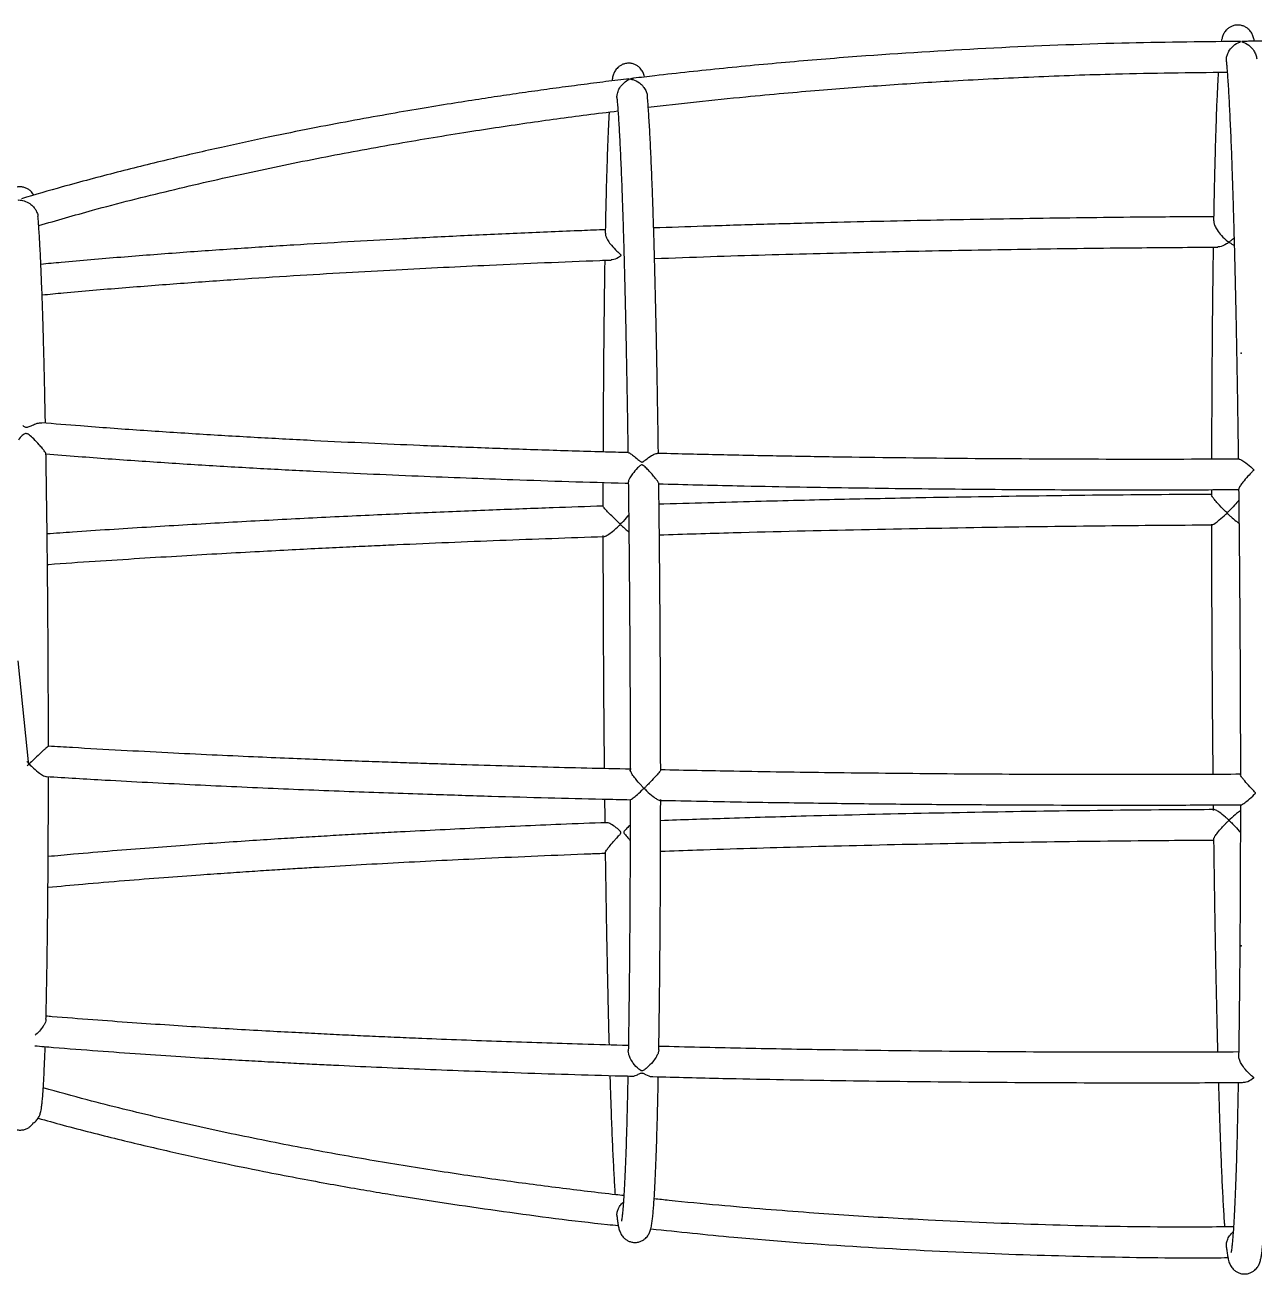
# Model space of a CAD drawing. Header units: centimetres. Extents: x -57 to 84, y -4 to 38.
# Drawn here: x -15.98 to 24.35, y -3.03 to 37.97 of the extents above; entities that cross this region are included whole.
import ezdxf

# ---------------------------------------------------------------- set-up
doc = ezdxf.new("R2010")
doc.units = ezdxf.units.CM
doc.header["$PDSIZE"] = -1

msp = doc.modelspace()

# ---------------------------------------------------------------- linework, layer by layer
at = {"color": 7, "linetype": 'Continuous', "lineweight": 25}
msp.add_line((22.952, 22.719), (22.952, 22.548), dxfattribs=at)
at = {"color": 7, "linetype": 'Continuous'}
msp.add_line((-16.218, 17.101), (-15.865, 13.675), dxfattribs=at)
at = {"color": 7, "linetype": 'Continuous', "lineweight": 25}
for points, knots in [([(24.36, 37.436), (24.352, 37.473), (24.341, 37.53), (24.315, 37.607), (24.289, 37.669), (24.257, 37.726), (24.213, 37.787), (24.152, 37.849), (24.07, 37.908), (23.966, 37.953), (23.845, 37.975), (23.719, 37.967), (23.606, 37.93), (23.515, 37.876), (23.447, 37.817), (23.398, 37.758), (23.362, 37.701), (23.335, 37.646), (23.313, 37.589), (23.293, 37.521), (23.28, 37.469), (23.273, 37.43), (23.272, 37.422)], [0, 0, 0, 0, 0.1403476, 0.2236729, 0.2754695, 0.3194048, 0.3568737, 0.3906402, 0.4228526, 0.45472, 0.4866188, 0.520823, 0.5530519, 0.5841764, 0.6154291, 0.6483717, 0.6852694, 0.7292968, 0.7851283, 0.8608028, 0.9742152, 1, 1, 1, 1]), ([(23.811, 37.43), (22.543, 37.417), (19.875, 37.389), (15.808, 37.228), (12.228, 37.01), (9.271, 36.773), (6.962, 36.556), (5.202, 36.367), (4.218, 36.25), (3.984, 36.223)], [0, 0, 0, 0, 0.191408, 0.402801, 0.61435, 0.732799, 0.850571, 0.964397, 1, 1, 1, 1]), ([(23.441, 36.765), (23.439, 36.806), (23.437, 36.885), (23.474, 37.019), (23.55, 37.165), (23.686, 37.315), (23.813, 37.386), (23.889, 37.413), (23.901, 37.417), (23.906, 37.42), (23.908, 37.422), (23.906, 37.424), (23.889, 37.429), (23.855, 37.435), (23.825, 37.43), (23.811, 37.428)], [0, 0, 0, 0, 0.108833, 0.213521, 0.356333, 0.550997, 0.811555, 0.838577, 0.853889, 0.862948, 0.869127, 0.875333, 0.888254, 0.944845, 1, 1, 1, 1]), ([(24.035, 37.425), (24.014, 37.429), (23.988, 37.434), (23.959, 37.428), (23.949, 37.425), (23.945, 37.423), (23.944, 37.422), (23.947, 37.419), (23.969, 37.412), (24.067, 37.38), (24.204, 37.296), (24.339, 37.142), (24.406, 37.002), (24.436, 36.905), (24.435, 36.862), (24.435, 36.86)], [0, 0, 0, 0, 0.0863218, 0.1119635, 0.126554, 0.1352604, 0.1417465, 0.1482331, 0.165192, 0.2419569, 0.5391321, 0.7247083, 0.8727896, 0.9940839, 1, 1, 1, 1]), ([(43.865, 36.438), (43.64, 36.463), (42.872, 36.548), (41.555, 36.676), (39.765, 36.836), (37.792, 36.989), (35.612, 37.132), (33.368, 37.25), (31.085, 37.34), (28.794, 37.404), (26.502, 37.433), (24.916, 37.448), (24.093, 37.435), (24.034, 37.434)], [0, 0, 0, 0, 0.03425, 0.116706, 0.199957, 0.305645, 0.41567, 0.529791, 0.645107, 0.760518, 0.875872, 0.991086, 1, 1, 1, 1]), ([(4.352, 36.266), (4.352, 36.269), (4.346, 36.296), (4.332, 36.338), (4.307, 36.402), (4.277, 36.46), (4.236, 36.52), (4.179, 36.583), (4.101, 36.643), (4.002, 36.692), (3.882, 36.72), (3.755, 36.718), (3.638, 36.685), (3.543, 36.634), (3.471, 36.575), (3.418, 36.516), (3.381, 36.459), (3.352, 36.404), (3.33, 36.348), (3.31, 36.285), (3.294, 36.219), (3.285, 36.164), (3.28, 36.137)], [0, 0, 0, 0, 0.013013, 0.109933, 0.171744, 0.219736, 0.260584, 0.297116, 0.331785, 0.366036, 0.400332, 0.437666, 0.472647, 0.506091, 0.539294, 0.573772, 0.611734, 0.656328, 0.712083, 0.786436, 0.894733, 1, 1, 1, 1]), ([(23.44, 36.765), (23.444, 36.727), (23.453, 36.625), (23.469, 36.427), (23.487, 36.174), (23.505, 35.888), (23.523, 35.573), (23.541, 35.228), (23.559, 34.854), (23.577, 34.452), (23.595, 34.023), (23.612, 33.567), (23.629, 33.085), (23.646, 32.579), (23.662, 32.048), (23.679, 31.495), (23.694, 30.919), (23.71, 30.321), (23.724, 29.704), (23.739, 29.066), (23.753, 28.411), (23.766, 27.738), (23.779, 27.048), (23.791, 26.344), (23.803, 25.625), (23.814, 24.894), (23.823, 24.259), (23.828, 23.865), (23.83, 23.722)], [0, 0, 0, 0, 0.023853, 0.062477, 0.101528, 0.140844, 0.180331, 0.219933, 0.259615, 0.299353, 0.339132, 0.378942, 0.418776, 0.458628, 0.498495, 0.538373, 0.57826, 0.618155, 0.658056, 0.697962, 0.737872, 0.777786, 0.817703, 0.857623, 0.897545, 0.937469, 0.977394, 1, 1, 1, 1]), ([(3.761, 36.196), (3.503, 36.164), (2.968, 36.099), (2.162, 35.995), (1.348, 35.886), (0.537, 35.773), (-0.274, 35.655), (-1.122, 35.527), (-2.032, 35.385), (-3.04, 35.219), (-4.143, 35.029), (-5.336, 34.813), (-6.616, 34.569), (-8.027, 34.284), (-9.567, 33.952), (-11.235, 33.568), (-12.974, 33.137), (-14.605, 32.705), (-15.65, 32.399), (-16.097, 32.269)], [0, 0, 0, 0, 0.038539, 0.079745, 0.12025, 0.160053, 0.201043, 0.241467, 0.286957, 0.337396, 0.392644, 0.452541, 0.516902, 0.585514, 0.665606, 0.750177, 0.838806, 0.931017, 1, 1, 1, 1]), ([(3.45, 35.546), (3.447, 35.563), (3.439, 35.618), (3.457, 35.731), (3.513, 35.884), (3.63, 36.05), (3.751, 36.139), (3.83, 36.18), (3.852, 36.189), (3.856, 36.194), (3.853, 36.196), (3.829, 36.199), (3.795, 36.203), (3.769, 36.194), (3.762, 36.191)], [0, 0, 0, 0, 0.049674, 0.159934, 0.307882, 0.509016, 0.779947, 0.81769, 0.855592, 0.862971, 0.870392, 0.887673, 0.968006, 1, 1, 1, 1]), ([(3.984, 36.223), (3.97, 36.221), (3.947, 36.217), (3.916, 36.209), (3.895, 36.203), (3.89, 36.198), (3.893, 36.196), (3.916, 36.191), (4.015, 36.169), (4.158, 36.1), (4.305, 35.963), (4.389, 35.831), (4.433, 35.719), (4.436, 35.658), (4.437, 35.638)], [0, 0, 0, 0, 0.05397, 0.090626, 0.127424, 0.134777, 0.142189, 0.158479, 0.233717, 0.513012, 0.687944, 0.827596, 0.942192, 1, 1, 1, 1]), ([(4.471, 35.273), (4.998, 35.333), (6.064, 35.455), (7.547, 35.606), (8.89, 35.731), (10.057, 35.832), (11.171, 35.92), (12.265, 36), (13.366, 36.074), (14.984, 36.172), (17.129, 36.278), (20.128, 36.388), (22.245, 36.411), (23.469, 36.425)], [0, 0, 0, 0, 0.083574, 0.168946, 0.2349, 0.296022, 0.353425, 0.410961, 0.468914, 0.527268, 0.666306, 0.807248, 1, 1, 1, 1]), ([(23.174, 36.42), (23.169, 36.34), (23.159, 36.17), (23.144, 35.874), (23.129, 35.54), (23.114, 35.178), (23.1, 34.788), (23.087, 34.372), (23.074, 33.93), (23.061, 33.462), (23.049, 32.969), (23.038, 32.451), (23.029, 31.978), (23.023, 31.668), (23.021, 31.547)], [0, 0, 0, 0, 0.077476, 0.16493, 0.252056, 0.338968, 0.425733, 0.512393, 0.598976, 0.685501, 0.771982, 0.858429, 0.944848, 1, 1, 1, 1]), ([(3.445, 35.545), (3.446, 35.539), (3.452, 35.476), (3.464, 35.328), (3.482, 35.098), (3.499, 34.833), (3.517, 34.538), (3.535, 34.213), (3.552, 33.859), (3.569, 33.477), (3.587, 33.067), (3.604, 32.631), (3.62, 32.168), (3.637, 31.681), (3.653, 31.169), (3.668, 30.634), (3.684, 30.077), (3.699, 29.498), (3.713, 28.898), (3.727, 28.279), (3.74, 27.642), (3.753, 26.988), (3.766, 26.317), (3.778, 25.631), (3.789, 24.931), (3.798, 24.365), (3.802, 24.029), (3.803, 23.935)], [0, 0, 0, 0, 0.004436, 0.045441, 0.087078, 0.129097, 0.171356, 0.213771, 0.256292, 0.298887, 0.341535, 0.384222, 0.426939, 0.469678, 0.512435, 0.555206, 0.597988, 0.640779, 0.683577, 0.726382, 0.769191, 0.812005, 0.854823, 0.897643, 0.940466, 0.983291, 1, 1, 1, 1]), ([(4.804, 23.907), (4.803, 23.962), (4.799, 24.26), (4.791, 24.79), (4.78, 25.494), (4.768, 26.185), (4.756, 26.86), (4.743, 27.52), (4.73, 28.163), (4.716, 28.788), (4.701, 29.394), (4.687, 29.98), (4.671, 30.544), (4.656, 31.087), (4.639, 31.607), (4.623, 32.104), (4.606, 32.576), (4.589, 33.022), (4.572, 33.443), (4.554, 33.837), (4.536, 34.204), (4.518, 34.544), (4.5, 34.855), (4.481, 35.138), (4.463, 35.39), (4.449, 35.556), (4.442, 35.63), (4.441, 35.638)], [0, 0, 0, 0, 0.0096483, 0.0523369, 0.0950269, 0.1377187, 0.1804126, 0.223109, 0.2658083, 0.308511, 0.3512178, 0.3939294, 0.4366467, 0.479371, 0.5221038, 0.5648469, 0.6076029, 0.6503751, 0.6931679, 0.7359874, 0.7788422, 0.8217448, 0.8647138, 0.9077778, 0.9509838, 0.9944123, 1, 1, 1, 1]), ([(-15.53, 31.388), (-14.942, 31.558), (-13.514, 31.972), (-11.239, 32.543), (-8.734, 33.117), (-6.283, 33.621), (-3.906, 34.061), (-1.657, 34.437), (0.453, 34.754), (2.139, 34.988), (3.137, 35.11), (3.477, 35.151)], [0, 0, 0, 0, 0.094624, 0.230046, 0.362846, 0.492098, 0.616991, 0.736822, 0.844622, 0.946933, 1, 1, 1, 1]), ([(3.188, 35.115), (3.186, 35.083), (3.178, 34.963), (3.166, 34.724), (3.152, 34.401), (3.137, 34.049), (3.124, 33.67), (3.111, 33.264), (3.098, 32.831), (3.086, 32.374), (3.075, 31.89), (3.066, 31.479), (3.061, 31.221), (3.059, 31.141)], [0, 0, 0, 0, 0.038033, 0.140712, 0.24296, 0.344929, 0.446708, 0.548354, 0.649903, 0.75138, 0.852802, 0.954182, 1, 1, 1, 1]), ([(-15.691, 32.386), (-15.699, 32.401), (-15.716, 32.431), (-15.762, 32.491), (-15.829, 32.555), (-15.919, 32.612), (-16.028, 32.651), (-16.15, 32.665), (-16.272, 32.649), (-16.38, 32.606), (-16.465, 32.55), (-16.527, 32.49), (-16.56, 32.447), (-16.571, 32.429), (-16.573, 32.426)], [0, 0, 0, 0, 0.087529, 0.182752, 0.272898, 0.362376, 0.452446, 0.543052, 0.638491, 0.72735, 0.812578, 0.897362, 0.985629, 1, 1, 1, 1]), ([(-16.206, 32.227), (-16.205, 32.227), (-16.158, 32.229), (-16.045, 32.219), (-15.876, 32.153), (-15.733, 32.042), (-15.639, 31.929), (-15.581, 31.816), (-15.552, 31.729), (-15.554, 31.689), (-15.554, 31.686)], [0, 0, 0, 0, 0.001358, 0.193587, 0.445911, 0.630965, 0.751224, 0.865098, 0.99113, 1, 1, 1, 1]), ([(-15.309, 24.903), (-15.312, 25.033), (-15.318, 25.359), (-15.329, 25.864), (-15.341, 26.417), (-15.354, 26.95), (-15.367, 27.463), (-15.381, 27.954), (-15.395, 28.423), (-15.41, 28.869), (-15.425, 29.29), (-15.44, 29.686), (-15.456, 30.056), (-15.471, 30.399), (-15.487, 30.715), (-15.504, 31.004), (-15.52, 31.264), (-15.537, 31.494), (-15.548, 31.623), (-15.553, 31.686)], [0, 0, 0, 0, 0.03959, 0.099517, 0.15945, 0.219391, 0.279343, 0.339306, 0.399286, 0.459284, 0.519307, 0.579361, 0.639457, 0.699608, 0.759835, 0.820171, 0.880666, 0.941406, 1, 1, 1, 1]), ([(23.024, 31.679), (22.255, 31.674), (20.317, 31.662), (17.217, 31.623), (13.723, 31.562), (10.742, 31.494), (8.26, 31.426), (6.395, 31.37), (5.192, 31.327), (4.649, 31.309)], [0, 0, 0, 0, 0.124904, 0.315182, 0.504547, 0.694322, 0.802098, 0.910725, 1, 1, 1, 1]), ([(3.061, 31.25), (2.803, 31.24), (1.878, 31.205), (0.292, 31.138), (-1.705, 31.047), (-3.598, 30.951), (-5.42, 30.851), (-7.187, 30.746), (-9.027, 30.628), (-10.923, 30.495), (-12.852, 30.345), (-14.372, 30.218), (-15.235, 30.135), (-15.459, 30.114)], [0, 0, 0, 0, 0.040898, 0.14644, 0.251869, 0.35899, 0.449132, 0.544391, 0.64412, 0.747576, 0.853917, 0.962196, 1, 1, 1, 1]), ([(23.024, 31.548), (23.025, 31.526), (23.025, 31.477), (23.064, 31.369), (23.145, 31.223), (23.292, 31.039), (23.421, 30.919), (23.504, 30.858), (23.515, 30.851), (23.522, 30.848), (23.525, 30.847), (23.53, 30.848), (23.542, 30.854), (23.58, 30.883), (23.634, 30.923), (23.677, 30.969), (23.692, 30.985)], [0, 0, 0, 0, 0.077947, 0.178632, 0.315895, 0.505489, 0.764325, 0.782931, 0.798031, 0.801537, 0.804264, 0.807001, 0.812912, 0.838955, 0.942774, 1, 1, 1, 1]), ([(3.064, 31.141), (3.063, 31.123), (3.062, 31.081), (3.097, 30.989), (3.161, 30.87), (3.277, 30.713), (3.399, 30.587), (3.493, 30.504), (3.537, 30.465), (3.564, 30.438), (3.573, 30.418), (3.57, 30.402), (3.546, 30.372), (3.447, 30.311), (3.336, 30.257), (3.264, 30.262), (3.252, 30.262)], [0, 0, 0, 0, 0.0601602, 0.1394826, 0.2193961, 0.344188, 0.5255333, 0.585004, 0.6281176, 0.6640625, 0.6784289, 0.6901562, 0.7071372, 0.7752476, 0.9627179, 1, 1, 1, 1]), ([(23.699, 30.737), (23.698, 30.737), (23.671, 30.745), (23.629, 30.773), (23.582, 30.802), (23.559, 30.817), (23.544, 30.826), (23.536, 30.831), (23.531, 30.834), (23.527, 30.835), (23.523, 30.835), (23.514, 30.831), (23.487, 30.813), (23.386, 30.75), (23.262, 30.687), (23.181, 30.688), (23.162, 30.688)], [0, 0, 0, 0, 0.0051844, 0.1629953, 0.2264489, 0.2676327, 0.2908819, 0.3036867, 0.3110661, 0.3156648, 0.3203185, 0.3263406, 0.3534069, 0.4605718, 0.8719706, 1, 1, 1, 1]), ([(4.678, 30.306), (5.288, 30.329), (7.094, 30.394), (10.059, 30.477), (13.564, 30.559), (17.028, 30.62), (20.226, 30.661), (22.274, 30.674), (23.162, 30.68)], [0, 0, 0, 0, 0.099853, 0.295339, 0.482494, 0.669029, 0.856511, 1, 1, 1, 1]), ([(23.007, 30.679), (23.005, 30.505), (22.999, 30.13), (22.992, 29.53), (22.984, 28.885), (22.978, 28.223), (22.972, 27.543), (22.967, 26.847), (22.963, 26.137), (22.959, 25.413), (22.956, 24.676), (22.954, 24.11), (22.954, 23.787), (22.953, 23.717)], [0, 0, 0, 0, 0.085639, 0.184236, 0.282822, 0.381398, 0.479966, 0.578528, 0.677083, 0.775634, 0.87418, 0.972723, 1, 1, 1, 1]), ([(-15.419, 29.113), (-15.183, 29.135), (-14.316, 29.219), (-12.799, 29.346), (-10.892, 29.494), (-9.017, 29.626), (-7.206, 29.743), (-5.474, 29.847), (-3.834, 29.937), (-2.266, 30.017), (-0.041, 30.123), (1.792, 30.205), (3.129, 30.252), (3.252, 30.256)], [0, 0, 0, 0, 0.03954, 0.145678, 0.24999, 0.351545, 0.449514, 0.541538, 0.628797, 0.710778, 0.790503, 0.980719, 1, 1, 1, 1]), ([(3.044, 30.249), (3.041, 30.075), (3.035, 29.712), (3.027, 29.133), (3.02, 28.519), (3.013, 27.886), (3.007, 27.236), (3.001, 26.569), (2.997, 25.887), (2.993, 25.19), (2.99, 24.547), (2.988, 24.131), (2.988, 23.957)], [0, 0, 0, 0, 0.094867, 0.198656, 0.30243, 0.406191, 0.509943, 0.613686, 0.717421, 0.82115, 0.924874, 1, 1, 1, 1]), ([(-16.049, 24.82), (-16.034, 24.81), (-16.007, 24.792), (-15.964, 24.773), (-15.92, 24.768), (-15.868, 24.777), (-15.78, 24.814), (-15.654, 24.874), (-15.525, 24.917), (-15.461, 24.909), (-15.441, 24.906)], [0, 0, 0, 0, 0.0912623, 0.1639954, 0.2196889, 0.2755184, 0.3720658, 0.6006335, 0.8720502, 1, 1, 1, 1]), ([(3.82, 23.934), (3.535, 23.942), (2.585, 23.967), (0.975, 24.017), (-1.022, 24.087), (-2.919, 24.161), (-4.746, 24.241), (-6.52, 24.326), (-8.367, 24.424), (-10.271, 24.536), (-12.211, 24.663), (-13.943, 24.788), (-15.014, 24.878), (-15.44, 24.913)], [0, 0, 0, 0, 0.043478, 0.145121, 0.246638, 0.349979, 0.436972, 0.528841, 0.624962, 0.724617, 0.82699, 0.931164, 1, 1, 1, 1]), ([(-15.294, 23.903), (-15.293, 23.904), (-15.289, 23.906), (-15.307, 23.936), (-15.347, 23.992), (-15.416, 24.08), (-15.532, 24.215), (-15.681, 24.375), (-15.805, 24.497), (-15.891, 24.55), (-15.939, 24.562), (-15.988, 24.553), (-16.073, 24.501), (-16.148, 24.424), (-16.185, 24.36), (-16.193, 24.346)], [0, 0, 0, 0, 0.023788, 0.096548, 0.169376, 0.242446, 0.358665, 0.535377, 0.682576, 0.727236, 0.757394, 0.787771, 0.831715, 0.961394, 1, 1, 1, 1]), ([(-15.298, 23.898), (-14.943, 23.869), (-13.938, 23.784), (-12.268, 23.665), (-10.314, 23.536), (-8.397, 23.424), (-6.549, 23.326), (-4.784, 23.242), (-3.116, 23.169), (-1.521, 23.105), (0.741, 23.024), (2.516, 22.964), (3.782, 22.934), (3.817, 22.933)], [0, 0, 0, 0, 0.05778, 0.163585, 0.267507, 0.368622, 0.46611, 0.557626, 0.644348, 0.72579, 0.805205, 0.99464, 1, 1, 1, 1]), ([(-15.21, 14.293), (-15.21, 14.459), (-15.21, 14.848), (-15.211, 15.469), (-15.214, 16.153), (-15.217, 16.839), (-15.22, 17.526), (-15.225, 18.212), (-15.23, 18.897), (-15.236, 19.578), (-15.242, 20.254), (-15.249, 20.923), (-15.257, 21.585), (-15.266, 22.238), (-15.275, 22.88), (-15.283, 23.436), (-15.289, 23.772), (-15.291, 23.903)], [0, 0, 0, 0, 0.0512173, 0.1207767, 0.1903349, 0.2598925, 0.3294496, 0.3990067, 0.4685641, 0.5381219, 0.6076807, 0.6772407, 0.7468024, 0.8163663, 0.8859327, 0.9555024, 1, 1, 1, 1]), ([(3.82, 23.93), (3.822, 23.931), (3.834, 23.935), (3.9, 23.897), (4.015, 23.811), (4.127, 23.713), (4.201, 23.653), (4.232, 23.633), (4.256, 23.625), (4.278, 23.626), (4.323, 23.647), (4.423, 23.73), (4.56, 23.829), (4.691, 23.9), (4.739, 23.905), (4.759, 23.907)], [0, 0, 0, 0, 0.026784, 0.136531, 0.291759, 0.435321, 0.472206, 0.497697, 0.510464, 0.52337, 0.540074, 0.606748, 0.786179, 0.910048, 1, 1, 1, 1]), ([(23.857, 23.722), (23.59, 23.721), (21.969, 23.709), (18.997, 23.712), (14.943, 23.733), (11.59, 23.772), (8.926, 23.816), (6.946, 23.856), (5.555, 23.887), (4.826, 23.907), (4.759, 23.909)], [0, 0, 0, 0, 0.041854, 0.254365, 0.46596, 0.677726, 0.780903, 0.884877, 0.98944, 1, 1, 1, 1]), ([(4.528, 23.298), (4.493, 23.335), (4.421, 23.41), (4.343, 23.492), (4.285, 23.527), (4.264, 23.532), (4.242, 23.529), (4.19, 23.499), (4.092, 23.399), (3.965, 23.256), (3.868, 23.113), (3.82, 23.019), (3.821, 22.988), (3.821, 22.975)], [0, 0, 0, 0, 0.125301, 0.254231, 0.277013, 0.292157, 0.307401, 0.33077, 0.436741, 0.64893, 0.799442, 0.919675, 1, 1, 1, 1]), ([(23.857, 23.717), (23.861, 23.718), (23.879, 23.723), (23.955, 23.686), (24.096, 23.59), (24.228, 23.477), (24.31, 23.4), (24.325, 23.386), (24.333, 23.378), (24.337, 23.372), (24.338, 23.368), (24.339, 23.365), (24.336, 23.359), (24.321, 23.342), (24.257, 23.276), (24.135, 23.148), (23.996, 22.986), (23.9, 22.857), (23.849, 22.775), (23.846, 22.75), (23.845, 22.739)], [0, 0, 0, 0, 0.028919, 0.120785, 0.246046, 0.413939, 0.432781, 0.443535, 0.449456, 0.45284, 0.454914, 0.45663, 0.458842, 0.466412, 0.496296, 0.616432, 0.763511, 0.857743, 0.934753, 1, 1, 1, 1]), ([(3.816, 22.975), (3.817, 22.903), (3.821, 22.587), (3.828, 22.017), (3.836, 21.266), (3.844, 20.508), (3.85, 19.745), (3.856, 18.978), (3.862, 18.208), (3.866, 17.437), (3.87, 16.665), (3.874, 15.895), (3.876, 15.127), (3.878, 14.364), (3.878, 13.826), (3.879, 13.545), (3.879, 13.515)], [0, 0, 0, 0, 0.0237236, 0.1042711, 0.1848207, 0.265372, 0.3459246, 0.4264782, 0.5070325, 0.5875874, 0.6681425, 0.7486975, 0.8292522, 0.9098062, 0.9903594, 1, 1, 1, 1]), ([(4.813, 22.921), (4.813, 22.926), (4.815, 22.937), (4.783, 22.99), (4.72, 23.077), (4.631, 23.185), (4.558, 23.265), (4.528, 23.298)], [0, 0, 0, 0, 0.120161, 0.302372, 0.490616, 0.785075, 1, 1, 1, 1]), ([(2.985, 22.958), (2.985, 22.735), (2.985, 22.476), (2.985, 22.212), (2.985, 22.176)], [0, 0, 0, 0, 0.862477, 1, 1, 1, 1]), ([(4.801, 22.91), (5.664, 22.888), (7.74, 22.835), (10.988, 22.78), (14.536, 22.737), (18.038, 22.715), (21.147, 22.709), (23.09, 22.719), (23.862, 22.723)], [0, 0, 0, 0, 0.136513, 0.328166, 0.511631, 0.694699, 0.878652, 1, 1, 1, 1]), ([(4.879, 13.51), (4.878, 13.738), (4.878, 14.22), (4.876, 14.96), (4.874, 15.728), (4.871, 16.499), (4.867, 17.271), (4.863, 18.043), (4.858, 18.814), (4.852, 19.583), (4.845, 20.348), (4.838, 21.109), (4.83, 21.862), (4.823, 22.467), (4.818, 22.817), (4.817, 22.921)], [0, 0, 0, 0, 0.07346, 0.15455, 0.23564, 0.316729, 0.397817, 0.478905, 0.559994, 0.641082, 0.722171, 0.803261, 0.884352, 0.965444, 1, 1, 1, 1]), ([(22.965, 22.562), (22.498, 22.56), (20.687, 22.552), (17.558, 22.516), (14.451, 22.468), (12.245, 22.426), (10.916, 22.398), (9.561, 22.367), (8.133, 22.332), (6.598, 22.29), (5.48, 22.259), (4.879, 22.24), (4.825, 22.238)], [0, 0, 0, 0, 0.07686, 0.298632, 0.516165, 0.590077, 0.663361, 0.73626, 0.814431, 0.900002, 0.991047, 1, 1, 1, 1]), ([(23.842, 22.739), (23.843, 22.703), (23.846, 22.414), (23.852, 21.862), (23.86, 21.084), (23.868, 20.3), (23.874, 19.511), (23.88, 18.719), (23.885, 17.925), (23.889, 17.131), (23.893, 16.337), (23.896, 15.544), (23.898, 14.755), (23.9, 14.026), (23.9, 13.563), (23.9, 13.359)], [0, 0, 0, 0, 0.011703, 0.095554, 0.179407, 0.263261, 0.347117, 0.430973, 0.51483, 0.598687, 0.682544, 0.766402, 0.850258, 0.934114, 1, 1, 1, 1]), ([(2.991, 22.179), (2.443, 22.161), (1.234, 22.12), (-0.68, 22.047), (-2.783, 21.961), (-4.989, 21.862), (-7.272, 21.75), (-9.618, 21.624), (-12.01, 21.482), (-13.896, 21.362), (-14.975, 21.283), (-15.253, 21.263)], [0, 0, 0, 0, 0.0887806, 0.1961036, 0.3112844, 0.4316996, 0.5567893, 0.6859115, 0.8183333, 0.9532245, 1, 1, 1, 1]), ([(3.496, 21.639), (3.42, 21.712), (3.294, 21.831), (3.142, 21.987), (3.049, 22.088), (2.999, 22.149), (2.98, 22.176), (2.985, 22.176), (2.985, 22.176)], [0, 0, 0, 0, 0.33658, 0.555106, 0.722659, 0.859675, 0.997154, 1, 1, 1, 1]), ([(23.847, 22.371), (23.846, 22.37), (23.812, 22.323), (23.691, 22.188), (23.57, 22.05), (23.483, 21.979), (23.473, 21.972), (23.464, 21.97), (23.452, 21.973), (23.424, 21.993), (23.326, 22.089), (23.186, 22.232), (23.053, 22.387), (22.984, 22.48), (22.952, 22.534), (22.955, 22.545), (22.956, 22.548)], [0, 0, 0, 0, 0.002069, 0.150626, 0.352933, 0.3652, 0.37245, 0.377881, 0.383031, 0.394641, 0.446889, 0.65664, 0.780109, 0.880539, 0.963241, 1, 1, 1, 1]), ([(3.829, 21.896), (3.818, 21.88), (3.753, 21.79), (3.662, 21.687), (3.578, 21.611), (3.567, 21.603), (3.558, 21.599), (3.551, 21.599), (3.537, 21.604), (3.519, 21.619), (3.504, 21.632), (3.496, 21.639)], [0, 0, 0, 0, 0.134275, 0.7579077, 0.8021026, 0.8275335, 0.8431823, 0.8562367, 0.8732775, 0.9326896, 1, 1, 1, 1]), ([(22.971, 21.568), (22.978, 21.568), (22.998, 21.569), (23.078, 21.619), (23.224, 21.73), (23.353, 21.851), (23.439, 21.923), (23.451, 21.931), (23.46, 21.934), (23.468, 21.934), (23.482, 21.929), (23.524, 21.893), (23.62, 21.806), (23.747, 21.695), (23.824, 21.639), (23.855, 21.616)], [0, 0, 0, 0, 0.057064, 0.171946, 0.330384, 0.546799, 0.562699, 0.571873, 0.577539, 0.582306, 0.588605, 0.611007, 0.69962, 0.878112, 1, 1, 1, 1]), ([(3.021, 21.183), (3.031, 21.183), (3.061, 21.186), (3.155, 21.239), (3.315, 21.354), (3.447, 21.48), (3.532, 21.554), (3.543, 21.561), (3.552, 21.565), (3.56, 21.564), (3.578, 21.556), (3.63, 21.508), (3.727, 21.421), (3.797, 21.36), (3.835, 21.327)], [0, 0, 0, 0, 0.0665394, 0.1965156, 0.3761681, 0.6215673, 0.6381626, 0.6477636, 0.6537369, 0.6597835, 0.6675106, 0.7016578, 0.8372191, 1, 1, 1, 1]), ([(4.836, 21.235), (5.642, 21.26), (7.847, 21.328), (11.465, 21.412), (15.534, 21.487), (19.37, 21.538), (21.801, 21.556), (22.971, 21.564)], [0, 0, 0, 0, 0.134059, 0.3666984, 0.5992398, 0.8070198, 1, 1, 1, 1]), ([(22.952, 21.582), (22.952, 21.348), (22.952, 20.854), (22.954, 20.093), (22.956, 19.302), (22.959, 18.509), (22.963, 17.714), (22.967, 16.918), (22.973, 16.124), (22.978, 15.331), (22.985, 14.542), (22.991, 13.888), (22.995, 13.5), (22.997, 13.371)], [0, 0, 0, 0, 0.086707, 0.182861, 0.279014, 0.375166, 0.471318, 0.567469, 0.66362, 0.759772, 0.855924, 0.952077, 1, 1, 1, 1]), ([(-15.242, 20.263), (-15.229, 20.264), (-14.711, 20.302), (-13.704, 20.37), (-12.246, 20.464), (-10.857, 20.549), (-9.546, 20.625), (-8.341, 20.691), (-7.243, 20.749), (-6.254, 20.799), (-5.354, 20.843), (-4.536, 20.881), (-2.899, 20.955), (-0.391, 21.061), (1.879, 21.14), (3.021, 21.18)], [0, 0, 0, 0, 0.002234, 0.087142, 0.168248, 0.245149, 0.317493, 0.384967, 0.443883, 0.498031, 0.547241, 0.591364, 0.631862, 0.814847, 1, 1, 1, 1]), ([(2.985, 21.212), (2.985, 21.068), (2.985, 20.672), (2.986, 20.017), (2.988, 19.25), (2.991, 18.48), (2.994, 17.709), (2.999, 16.936), (3.004, 16.164), (3.009, 15.395), (3.016, 14.628), (3.021, 14.017), (3.025, 13.663), (3.026, 13.561)], [0, 0, 0, 0, 0.057416, 0.15764, 0.257863, 0.358085, 0.458306, 0.558527, 0.658748, 0.758969, 0.859191, 0.959414, 1, 1, 1, 1]), ([(-15.212, 14.295), (-15.212, 14.296), (-15.208, 14.301), (-15.235, 14.28), (-15.29, 14.232), (-15.38, 14.151), (-15.519, 14.022), (-15.683, 13.867), (-15.794, 13.761), (-15.84, 13.717), (-15.841, 13.716)], [0, 0, 0, 0, 0.025622, 0.149524, 0.261473, 0.3797, 0.561625, 0.809685, 0.998665, 1, 1, 1, 1]), ([(3.908, 13.54), (2.937, 13.562), (0.947, 13.609), (-1.29, 13.675), (-2.806, 13.725), (-3.575, 13.751), (-4.391, 13.78), (-5.287, 13.813), (-6.273, 13.851), (-7.347, 13.895), (-8.547, 13.947), (-9.872, 14.008), (-11.321, 14.079), (-12.849, 14.16), (-14.156, 14.233), (-14.949, 14.282), (-15.212, 14.298)], [0, 0, 0, 0, 0.1506823, 0.3089627, 0.3481999, 0.3872157, 0.4290246, 0.4757799, 0.5273417, 0.5835472, 0.6442085, 0.7158248, 0.7922433, 0.8730878, 0.9579274, 1, 1, 1, 1]), ([(-15.841, 13.716), (-15.841, 13.717), (-15.865, 13.742), (-15.887, 13.768), (-15.91, 13.794)], [0, 0, 0, 0, 0.013758, 1, 1, 1, 1]), ([(-15.905, 13.654), (-15.884, 13.674), (-15.863, 13.695), (-15.841, 13.716), (-15.841, 13.716)], [0, 0, 0, 0, 0.9852725, 1, 1, 1, 1]), ([(-15.841, 13.716), (-15.84, 13.716), (-15.794, 13.666), (-15.683, 13.554), (-15.518, 13.414), (-15.381, 13.331), (-15.304, 13.299), (-15.28, 13.302), (-15.274, 13.303)], [0, 0, 0, 0, 0.001719, 0.244954, 0.564232, 0.798389, 0.950559, 1, 1, 1, 1]), ([(-15.291, 5.334), (-15.289, 5.406), (-15.284, 5.616), (-15.276, 5.99), (-15.267, 6.453), (-15.258, 6.94), (-15.25, 7.449), (-15.243, 7.978), (-15.236, 8.526), (-15.23, 9.093), (-15.225, 9.678), (-15.221, 10.278), (-15.217, 10.893), (-15.214, 11.521), (-15.212, 12.161), (-15.21, 12.754), (-15.21, 13.136), (-15.21, 13.298)], [0, 0, 0, 0, 0.036922, 0.10717, 0.177381, 0.247563, 0.317722, 0.387864, 0.457991, 0.528106, 0.598211, 0.668309, 0.738401, 0.808487, 0.878568, 0.948646, 1, 1, 1, 1]), ([(-15.274, 13.302), (-14.633, 13.262), (-13.072, 13.167), (-10.589, 13.04), (-7.864, 12.914), (-5.21, 12.808), (-2.822, 12.724), (-0.701, 12.657), (1.155, 12.605), (2.676, 12.567), (3.577, 12.547), (3.887, 12.54)], [0, 0, 0, 0, 0.102315, 0.248795, 0.391937, 0.530624, 0.663888, 0.764247, 0.860392, 0.952011, 1, 1, 1, 1]), ([(3.888, 12.543), (3.89, 12.542), (3.899, 12.54), (3.959, 12.581), (4.079, 12.68), (4.206, 12.792), (4.288, 12.876), (4.31, 12.897), (4.315, 12.915), (4.312, 12.926), (4.289, 12.956), (4.194, 13.056), (4.065, 13.206), (3.947, 13.365), (3.894, 13.458), (3.873, 13.507), (3.879, 13.515), (3.879, 13.515)], [0, 0, 0, 0, 0.0358544, 0.1287579, 0.2550597, 0.4251905, 0.448891, 0.4726918, 0.4773253, 0.4819852, 0.492837, 0.5432821, 0.722764, 0.8352545, 0.9249146, 0.9984661, 1, 1, 1, 1]), ([(4.874, 13.51), (4.875, 13.508), (4.877, 13.502), (4.846, 13.458), (4.782, 13.38), (4.666, 13.251), (4.544, 13.124), (4.451, 13.03), (4.408, 12.987), (4.376, 12.953), (4.354, 12.933), (4.349, 12.914), (4.352, 12.903), (4.374, 12.874), (4.471, 12.78), (4.611, 12.654), (4.749, 12.558), (4.822, 12.519), (4.842, 12.522), (4.846, 12.522)], [0, 0, 0, 0, 0.039356, 0.106171, 0.174805, 0.278744, 0.421445, 0.464668, 0.498301, 0.52073, 0.543246, 0.547745, 0.55228, 0.562247, 0.608283, 0.779174, 0.886209, 0.971657, 1, 1, 1, 1]), ([(23.915, 13.374), (23.034, 13.37), (20.951, 13.36), (17.663, 13.365), (14.055, 13.384), (10.593, 13.421), (7.532, 13.465), (5.675, 13.503), (4.873, 13.52)], [0, 0, 0, 0, 0.138608, 0.327959, 0.517393, 0.706591, 0.873322, 1, 1, 1, 1]), ([(23.918, 12.375), (23.925, 12.375), (23.945, 12.374), (24.024, 12.421), (24.164, 12.529), (24.296, 12.646), (24.374, 12.727), (24.386, 12.742), (24.392, 12.752), (24.394, 12.76), (24.392, 12.769), (24.376, 12.793), (24.297, 12.872), (24.162, 13.016), (24.019, 13.179), (23.937, 13.287), (23.901, 13.344), (23.903, 13.355), (23.904, 13.359)], [0, 0, 0, 0, 0.046368, 0.137445, 0.26159, 0.427759, 0.444992, 0.454757, 0.460534, 0.464475, 0.468432, 0.476673, 0.512764, 0.657654, 0.803473, 0.888169, 0.959968, 1, 1, 1, 1]), ([(3.037, 12.559), (3.038, 12.494), (3.041, 12.233), (3.044, 11.976), (3.046, 11.784)], [0, 0, 0, 0, 0.251172, 1, 1, 1, 1]), ([(3.878, 12.548), (3.878, 12.401), (3.878, 12.005), (3.877, 11.371), (3.875, 10.644), (3.872, 9.929), (3.869, 9.227), (3.864, 8.538), (3.859, 7.864), (3.854, 7.206), (3.847, 6.565), (3.84, 5.942), (3.832, 5.339), (3.825, 4.789), (3.819, 4.45), (3.816, 4.297)], [0, 0, 0, 0, 0.04762, 0.1281994, 0.2087766, 0.2893513, 0.3699229, 0.450491, 0.5310549, 0.6116138, 0.692167, 0.7727133, 0.8532515, 0.93378, 1, 1, 1, 1]), ([(4.817, 4.329), (4.819, 4.423), (4.823, 4.703), (4.83, 5.191), (4.838, 5.792), (4.846, 6.412), (4.852, 7.051), (4.858, 7.707), (4.863, 8.379), (4.868, 9.066), (4.871, 9.767), (4.874, 10.48), (4.877, 11.206), (4.878, 11.895), (4.878, 12.347), (4.879, 12.55)], [0, 0, 0, 0, 0.041308, 0.122484, 0.203646, 0.284797, 0.36594, 0.447074, 0.528202, 0.609325, 0.690443, 0.771557, 0.852668, 0.933777, 1, 1, 1, 1]), ([(4.846, 12.519), (5.306, 12.51), (6.261, 12.49), (7.678, 12.465), (9.059, 12.443), (10.342, 12.426), (11.559, 12.411), (13.137, 12.394), (15.118, 12.378), (18.1, 12.364), (21.038, 12.359), (23.176, 12.371), (23.918, 12.375)], [0, 0, 0, 0, 0.072544, 0.150625, 0.223213, 0.290169, 0.352474, 0.414752, 0.538479, 0.663927, 0.883452, 1, 1, 1, 1]), ([(23.007, 12.371), (23.008, 12.317), (23.009, 12.256), (23.009, 12.196), (23.009, 12.19)], [0, 0, 0, 0, 0.896367, 1, 1, 1, 1]), ([(23.9, 12.375), (23.9, 12.135), (23.899, 11.639), (23.898, 10.899), (23.896, 10.154), (23.892, 9.42), (23.889, 8.7), (23.884, 7.993), (23.879, 7.301), (23.873, 6.626), (23.866, 5.967), (23.859, 5.327), (23.851, 4.713), (23.845, 4.323), (23.842, 4.131)], [0, 0, 0, 0, 0.0791288, 0.163146, 0.247161, 0.3311734, 0.4151828, 0.4991887, 0.5831905, 0.6671874, 0.7511787, 0.8351633, 0.9191402, 1, 1, 1, 1]), ([(23.036, 12.214), (22.602, 12.212), (20.821, 12.204), (17.699, 12.166), (13.671, 12.098), (10.095, 12.014), (7.163, 11.93), (5.574, 11.876), (4.878, 11.852)], [0, 0, 0, 0, 0.071444, 0.292928, 0.514151, 0.735643, 0.88427, 1, 1, 1, 1]), ([(23.9, 12.178), (23.859, 12.15), (23.76, 12.08), (23.632, 11.96), (23.547, 11.886), (23.536, 11.874), (23.526, 11.871), (23.521, 11.872), (23.51, 11.879), (23.473, 11.913), (23.366, 12.006), (23.223, 12.121), (23.103, 12.194), (23.046, 12.221), (23.036, 12.216), (23.036, 12.216)], [0, 0, 0, 0, 0.1579218, 0.3829706, 0.4002241, 0.4175468, 0.4199819, 0.4224302, 0.4273866, 0.4490808, 0.5355114, 0.754074, 0.8905737, 0.9987442, 1, 1, 1, 1]), ([(3.102, 11.786), (2.603, 11.767), (1.214, 11.715), (-1.043, 11.614), (-3.066, 11.514), (-4.469, 11.439), (-5.27, 11.394), (-6.063, 11.349), (-6.864, 11.301), (-7.717, 11.248), (-8.661, 11.187), (-9.686, 11.117), (-10.777, 11.039), (-11.92, 10.953), (-13.133, 10.856), (-14.243, 10.763), (-14.941, 10.698), (-15.218, 10.673)], [0, 0, 0, 0, 0.079928, 0.222473, 0.363146, 0.406821, 0.450209, 0.493296, 0.536064, 0.581067, 0.63282, 0.691075, 0.749835, 0.813336, 0.881148, 0.952782, 1, 1, 1, 1]), ([(3.062, 10.798), (3.061, 10.8), (3.058, 10.806), (3.08, 10.848), (3.133, 10.925), (3.23, 11.048), (3.344, 11.179), (3.44, 11.285), (3.495, 11.345), (3.532, 11.388), (3.556, 11.419), (3.57, 11.444), (3.573, 11.463), (3.57, 11.479), (3.564, 11.488), (3.562, 11.492)], [0, 0, 0, 0, 0.036101, 0.152087, 0.262735, 0.421434, 0.649126, 0.758898, 0.834448, 0.885474, 0.926492, 0.952111, 0.969095, 0.986154, 1, 1, 1, 1]), ([(3.562, 11.492), (3.541, 11.516), (3.498, 11.564), (3.384, 11.652), (3.257, 11.736), (3.147, 11.785), (3.113, 11.784), (3.102, 11.783)], [0, 0, 0, 0, 0.139665, 0.284143, 0.64984, 0.887989, 1, 1, 1, 1]), ([(3.877, 11.702), (3.87, 11.695), (3.831, 11.663), (3.766, 11.6), (3.703, 11.532), (3.673, 11.496), (3.668, 11.464), (3.674, 11.441), (3.718, 11.38), (3.798, 11.302), (3.853, 11.229), (3.876, 11.199)], [0, 0, 0, 0, 0.065333, 0.319815, 0.410095, 0.501019, 0.525003, 0.549057, 0.60161, 0.832633, 1, 1, 1, 1]), ([(23.024, 11.239), (23.025, 11.249), (23.027, 11.272), (23.069, 11.346), (23.154, 11.464), (23.268, 11.597), (23.37, 11.707), (23.433, 11.772), (23.473, 11.812), (23.499, 11.835), (23.513, 11.853), (23.524, 11.855), (23.526, 11.855)], [0, 0, 0, 0, 0.104854, 0.230606, 0.405641, 0.648418, 0.787873, 0.879631, 0.934568, 0.965151, 0.995822, 1, 1, 1, 1]), ([(23.526, 11.855), (23.527, 11.855), (23.531, 11.854), (23.544, 11.845), (23.589, 11.803), (23.702, 11.691), (23.824, 11.562), (23.887, 11.478), (23.899, 11.461)], [0, 0, 0, 0, 0.006462, 0.020955, 0.086199, 0.346841, 0.874288, 1, 1, 1, 1]), ([(4.875, 10.85), (5.273, 10.864), (6.831, 10.921), (9.724, 11.004), (13.55, 11.096), (17.548, 11.163), (20.712, 11.203), (22.544, 11.212), (23.04, 11.214)], [0, 0, 0, 0, 0.06629, 0.259388, 0.479189, 0.698704, 0.918495, 1, 1, 1, 1]), ([(23.021, 11.239), (23.024, 11.056), (23.029, 10.622), (23.039, 9.947), (23.05, 9.216), (23.062, 8.498), (23.074, 7.793), (23.087, 7.104), (23.101, 6.432), (23.115, 5.776), (23.129, 5.14), (23.142, 4.633), (23.149, 4.345), (23.151, 4.255)], [0, 0, 0, 0, 0.071292, 0.169516, 0.267743, 0.365973, 0.464207, 0.562446, 0.660691, 0.758942, 0.857201, 0.955469, 1, 1, 1, 1]), ([(-15.225, 9.668), (-14.844, 9.703), (-14.014, 9.779), (-12.745, 9.885), (-11.457, 9.986), (-10.329, 10.069), (-9.362, 10.137), (-8.55, 10.191), (-7.808, 10.24), (-7.132, 10.282), (-5.785, 10.364), (-3.711, 10.482), (-0.682, 10.63), (1.586, 10.731), (2.908, 10.779), (3.069, 10.784)], [0, 0, 0, 0, 0.064881, 0.14148, 0.213472, 0.28025, 0.328716, 0.373416, 0.414155, 0.450763, 0.484172, 0.634661, 0.788437, 0.974104, 1, 1, 1, 1]), ([(3.059, 10.798), (3.062, 10.589), (3.069, 10.138), (3.079, 9.461), (3.091, 8.766), (3.103, 8.086), (3.116, 7.42), (3.129, 6.772), (3.143, 6.141), (3.157, 5.529), (3.171, 4.976), (3.18, 4.637), (3.184, 4.488)], [0, 0, 0, 0, 0.090093, 0.193591, 0.297093, 0.4006, 0.504112, 0.607632, 0.711159, 0.814695, 0.918242, 1, 1, 1, 1]), ([(-15.293, 5.334), (-15.294, 5.318), (-15.295, 5.279), (-15.328, 5.196), (-15.387, 5.092), (-15.485, 4.963), (-15.578, 4.864), (-15.639, 4.816), (-15.648, 4.809)], [0, 0, 0, 0, 0.120189, 0.277932, 0.424081, 0.634482, 0.946951, 1, 1, 1, 1]), ([(3.819, 4.47), (3.317, 4.484), (1.925, 4.521), (-0.337, 4.597), (-2.362, 4.674), (-3.769, 4.734), (-4.572, 4.769), (-5.367, 4.806), (-6.173, 4.845), (-7.031, 4.889), (-7.983, 4.94), (-9.016, 4.998), (-10.116, 5.063), (-11.268, 5.136), (-12.491, 5.219), (-13.774, 5.313), (-14.714, 5.386), (-15.221, 5.429), (-15.289, 5.435)], [0, 0, 0, 0, 0.0774212, 0.2144302, 0.3496247, 0.3916001, 0.4333008, 0.4747118, 0.5158181, 0.5592683, 0.6092069, 0.6653569, 0.7219418, 0.7830469, 0.8482562, 0.917096, 0.9890313, 1, 1, 1, 1]), ([(-15.707, 1.929), (-15.687, 1.942), (-15.639, 1.974), (-15.587, 2.031), (-15.545, 2.088), (-15.515, 2.143), (-15.493, 2.196), (-15.474, 2.251), (-15.457, 2.318), (-15.44, 2.41), (-15.423, 2.534), (-15.406, 2.697), (-15.391, 2.888), (-15.376, 3.111), (-15.361, 3.36), (-15.348, 3.635), (-15.335, 3.939), (-15.325, 4.205), (-15.319, 4.38), (-15.317, 4.434)], [0, 0, 0, 0, 0.012713, 0.029959, 0.048145, 0.06864, 0.093409, 0.125412, 0.169976, 0.240215, 0.334438, 0.423167, 0.517294, 0.607883, 0.696909, 0.785143, 0.872919, 0.960412, 1, 1, 1, 1]), ([(-15.652, 4.462), (-15.449, 4.445), (-14.765, 4.386), (-13.61, 4.298), (-12.217, 4.197), (-10.899, 4.11), (-9.749, 4.039), (-8.764, 3.982), (-7.937, 3.936), (-7.183, 3.896), (-6.496, 3.86), (-5.125, 3.793), (-3.014, 3.698), (0.066, 3.582), (2.386, 3.505), (3.742, 3.472), (3.922, 3.467)], [0, 0, 0, 0, 0.032346, 0.10897, 0.18182, 0.250241, 0.313657, 0.359648, 0.402033, 0.440628, 0.475272, 0.506992, 0.650119, 0.796383, 0.972951, 1, 1, 1, 1]), ([(4.813, 4.329), (4.813, 4.314), (4.815, 4.275), (4.783, 4.188), (4.719, 4.068), (4.603, 3.909), (4.478, 3.78), (4.379, 3.698), (4.33, 3.664), (4.296, 3.645), (4.27, 3.638), (4.249, 3.64), (4.212, 3.655), (4.117, 3.73), (3.992, 3.866), (3.882, 4.044), (3.824, 4.188), (3.819, 4.263), (3.817, 4.297)], [0, 0, 0, 0, 0.040252, 0.102927, 0.167863, 0.269657, 0.414025, 0.461884, 0.495148, 0.520279, 0.531192, 0.540428, 0.552854, 0.596335, 0.745452, 0.849211, 0.931408, 1, 1, 1, 1]), ([(23.844, 4.259), (23.352, 4.256), (21.524, 4.244), (18.359, 4.249), (14.352, 4.274), (10.788, 4.318), (7.667, 4.376), (5.823, 4.415), (4.875, 4.441), (4.819, 4.443)], [0, 0, 0, 0, 0.077474, 0.287921, 0.498105, 0.708562, 0.849766, 0.991061, 1, 1, 1, 1]), ([(23.973, 3.261), (24.011, 3.263), (24.109, 3.269), (24.238, 3.339), (24.319, 3.397), (24.334, 3.407), (24.339, 3.415), (24.338, 3.418), (24.334, 3.424), (24.31, 3.443), (24.216, 3.52), (24.079, 3.656), (23.947, 3.839), (23.876, 3.976), (23.843, 4.076), (23.846, 4.117), (23.847, 4.131)], [0, 0, 0, 0, 0.126013, 0.324076, 0.342001, 0.359969, 0.362281, 0.36462, 0.367629, 0.380896, 0.433412, 0.63976, 0.768486, 0.871209, 0.955213, 1, 1, 1, 1]), ([(3.212, 3.486), (3.214, 3.42), (3.222, 3.178), (3.235, 2.783), (3.251, 2.302), (3.268, 1.847), (3.285, 1.417), (3.303, 1.014), (3.321, 0.638), (3.339, 0.289), (3.357, -0.03), (3.372, -0.268), (3.381, -0.39), (3.383, -0.425)], [0, 0, 0, 0, 0.037863, 0.139902, 0.24197, 0.344074, 0.446223, 0.548431, 0.650715, 0.753102, 0.855631, 0.95836, 1, 1, 1, 1]), ([(3.446, -1.15), (3.453, -1.202), (3.466, -1.314), (3.488, -1.449), (3.511, -1.552), (3.539, -1.636), (3.566, -1.698), (3.599, -1.756), (3.644, -1.817), (3.708, -1.88), (3.793, -1.938), (3.899, -1.98), (4.022, -1.999), (4.146, -1.987), (4.257, -1.947), (4.345, -1.892), (4.41, -1.833), (4.457, -1.774), (4.492, -1.718), (4.518, -1.663), (4.54, -1.606), (4.559, -1.539), (4.579, -1.445), (4.599, -1.32), (4.619, -1.151), (4.637, -0.958), (4.654, -0.732), (4.671, -0.481), (4.687, -0.203), (4.702, 0.103), (4.716, 0.436), (4.73, 0.798), (4.744, 1.186), (4.757, 1.601), (4.769, 2.041), (4.781, 2.508), (4.792, 2.974), (4.798, 3.296), (4.801, 3.445)], [0, 0, 0, 0, 0.040354, 0.086354, 0.131599, 0.153647, 0.167034, 0.178459, 0.188297, 0.197281, 0.205951, 0.214577, 0.223224, 0.232429, 0.241087, 0.249458, 0.257872, 0.266754, 0.276728, 0.288671, 0.303888, 0.324643, 0.356103, 0.40429, 0.447787, 0.494026, 0.538264, 0.581635, 0.62457, 0.667257, 0.709789, 0.752219, 0.794579, 0.836889, 0.879163, 0.92141, 0.963635, 1, 1, 1, 1]), ([(3.801, 3.47), (3.799, 3.36), (3.794, 3.076), (3.784, 2.645), (3.772, 2.177), (3.76, 1.735), (3.748, 1.319), (3.735, 0.931), (3.721, 0.57), (3.707, 0.238), (3.692, -0.064), (3.678, -0.336), (3.663, -0.578), (3.647, -0.787), (3.632, -0.964), (3.618, -1.102), (3.605, -1.202), (3.595, -1.263), (3.588, -1.295), (3.588, -1.295), (3.588, -1.295)], [0, 0, 0, 0, 0.039508, 0.10155, 0.163571, 0.225568, 0.287532, 0.349454, 0.411321, 0.473113, 0.534801, 0.596343, 0.657666, 0.718657, 0.779114, 0.83867, 0.89077, 0.938262, 0.978718, 1, 1, 1, 1]), ([(3.922, 3.467), (3.923, 3.466), (3.964, 3.453), (4.045, 3.484), (4.138, 3.523), (4.189, 3.547), (4.226, 3.564), (4.257, 3.57), (4.279, 3.567), (4.325, 3.55), (4.425, 3.494), (4.539, 3.444), (4.608, 3.452), (4.622, 3.453)], [0, 0, 0, 0, 0.007781, 0.271558, 0.364481, 0.431712, 0.488437, 0.510678, 0.528502, 0.554453, 0.659473, 0.930187, 1, 1, 1, 1]), ([(4.622, 3.45), (5.386, 3.43), (7.326, 3.38), (10.615, 3.321), (14.484, 3.272), (18.521, 3.249), (21.685, 3.245), (23.502, 3.256), (23.973, 3.259)], [0, 0, 0, 0, 0.118995, 0.3021, 0.510514, 0.718675, 0.927082, 1, 1, 1, 1]), ([(3.67, -0.456), (3.582, -0.446), (2.875, -0.371), (1.518, -0.205), (-0.447, 0.053), (-2.519, 0.357), (-4.689, 0.709), (-6.931, 1.113), (-9.233, 1.572), (-11.578, 2.095), (-13.635, 2.594), (-14.899, 2.946), (-15.378, 3.08)], [0, 0, 0, 0, 0.013656, 0.109811, 0.211323, 0.320041, 0.433489, 0.551146, 0.672416, 0.796621, 0.922993, 1, 1, 1, 1]), ([(23.179, 3.255), (23.183, 3.102), (23.193, 2.763), (23.209, 2.265), (23.225, 1.758), (23.243, 1.275), (23.26, 0.818), (23.278, 0.387), (23.296, -0.017), (23.315, -0.394), (23.333, -0.744), (23.352, -1.064), (23.368, -1.311), (23.378, -1.441), (23.381, -1.484)], [0, 0, 0, 0, 0.0725, 0.160603, 0.248726, 0.336875, 0.425055, 0.513275, 0.601547, 0.689887, 0.778319, 0.866875, 0.95561, 1, 1, 1, 1]), ([(23.441, -2.155), (23.444, -2.184), (23.455, -2.277), (23.474, -2.404), (23.496, -2.524), (23.52, -2.617), (23.545, -2.687), (23.575, -2.75), (23.611, -2.809), (23.662, -2.871), (23.732, -2.933), (23.824, -2.987), (23.939, -3.025), (24.067, -3.033), (24.191, -3.009), (24.294, -2.962), (24.373, -2.905), (24.431, -2.845), (24.473, -2.787), (24.504, -2.732), (24.528, -2.676), (24.549, -2.616), (24.57, -2.537), (24.59, -2.432), (24.61, -2.29), (24.629, -2.115), (24.648, -1.912), (24.665, -1.677), (24.682, -1.415), (24.698, -1.126), (24.714, -0.809), (24.729, -0.464), (24.743, -0.092), (24.757, 0.307), (24.77, 0.733), (24.783, 1.186), (24.795, 1.663), (24.807, 2.165), (24.818, 2.693), (24.825, 3.061), (24.828, 3.258), (24.828, 3.264)], [0, 0, 0, 0, 0.019434, 0.061274, 0.105698, 0.132832, 0.153083, 0.165143, 0.175443, 0.184416, 0.192711, 0.200775, 0.208811, 0.217733, 0.226112, 0.234064, 0.241888, 0.24992, 0.258635, 0.268706, 0.281091, 0.29729, 0.320186, 0.357612, 0.399805, 0.439757, 0.482069, 0.523045, 0.563388, 0.603396, 0.643204, 0.682887, 0.722484, 0.762023, 0.80152, 0.840985, 0.880426, 0.919849, 0.959258, 0.998655, 1, 1, 1, 1]), ([(23.828, 3.258), (23.826, 3.163), (23.821, 2.88), (23.812, 2.435), (23.801, 1.924), (23.789, 1.439), (23.777, 0.979), (23.764, 0.545), (23.751, 0.139), (23.737, -0.24), (23.722, -0.59), (23.708, -0.912), (23.693, -1.203), (23.677, -1.464), (23.661, -1.693), (23.646, -1.891), (23.63, -2.055), (23.616, -2.178), (23.603, -2.264), (23.595, -2.311), (23.59, -2.331), (23.591, -2.327), (23.591, -2.327)], [0, 0, 0, 0, 0.02916, 0.085994, 0.142815, 0.199619, 0.256402, 0.31316, 0.369884, 0.426565, 0.483188, 0.539731, 0.596164, 0.652437, 0.708471, 0.764134, 0.819192, 0.87321, 0.919291, 0.960222, 0.994045, 1, 1, 1, 1]), ([(-16.705, 2.446), (-16.699, 2.399), (-16.686, 2.298), (-16.668, 2.191), (-16.646, 2.103), (-16.623, 2.035), (-16.595, 1.975), (-16.56, 1.916), (-16.51, 1.853), (-16.439, 1.789), (-16.346, 1.734), (-16.234, 1.699), (-16.111, 1.69), (-15.991, 1.711), (-15.887, 1.755), (-15.805, 1.813), (-15.747, 1.873), (-15.716, 1.913), (-15.707, 1.929), (-15.707, 1.929)], [0, 0, 0, 0, 0.163347, 0.35568, 0.476063, 0.553684, 0.602011, 0.643716, 0.681062, 0.716765, 0.752357, 0.788197, 0.824233, 0.861712, 0.89673, 0.930495, 0.964283, 0.999758, 1, 1, 1, 1]), ([(-15.548, 2.086), (-15.275, 2.01), (-14.407, 1.766), (-12.967, 1.403), (-11.266, 0.999), (-9.669, 0.648), (-8.283, 0.363), (-7.098, 0.133), (-6.106, -0.051), (-5.199, -0.212), (-4.377, -0.352), (-2.75, -0.62), (-0.255, -0.985), (2.112, -1.301), (3.371, -1.427), (3.488, -1.439)], [0, 0, 0, 0, 0.043919, 0.139746, 0.230222, 0.314761, 0.392858, 0.449416, 0.501547, 0.549093, 0.591917, 0.630694, 0.804269, 0.981889, 1, 1, 1, 1]), ([(3.45, -1.15), (3.447, -1.13), (3.439, -1.073), (3.458, -0.966), (3.508, -0.84), (3.576, -0.734), (3.634, -0.689), (3.655, -0.672)], [0, 0, 0, 0, 0.11757, 0.339489, 0.547819, 0.831663, 1, 1, 1, 1]), ([(23.675, -1.483), (22.927, -1.488), (20.868, -1.501), (17.525, -1.428), (14.497, -1.309), (12.347, -1.191), (11.046, -1.11), (9.707, -1.016), (8.287, -0.906), (6.756, -0.772), (5.534, -0.657), (4.828, -0.58), (4.665, -0.562)], [0, 0, 0, 0, 0.117916, 0.324201, 0.526516, 0.595257, 0.663415, 0.732012, 0.806639, 0.887983, 0.974223, 1, 1, 1, 1]), ([(4.556, -1.546), (5.464, -1.642), (7.755, -1.883), (11.44, -2.149), (15.457, -2.361), (19.329, -2.469), (21.958, -2.509), (23.345, -2.493), (23.491, -2.491)], [0, 0, 0, 0, 0.14452, 0.364483, 0.584262, 0.780707, 0.976907, 1, 1, 1, 1]), ([(23.441, -2.155), (23.44, -2.115), (23.437, -2.035), (23.473, -1.903), (23.545, -1.76), (23.621, -1.687), (23.664, -1.645)], [0, 0, 0, 0, 0.202596, 0.398124, 0.660183, 1, 1, 1, 1])]:
    msp.add_open_spline(points, degree=3, knots=knots, dxfattribs=at)
at = {"color": 7, "linetype": 'Continuous'}
for p in [(23.926, 27.203), (23.926, 7.739)]:
    msp.add_point(p, dxfattribs=at)

doc.saveas('drawing.dxf')
